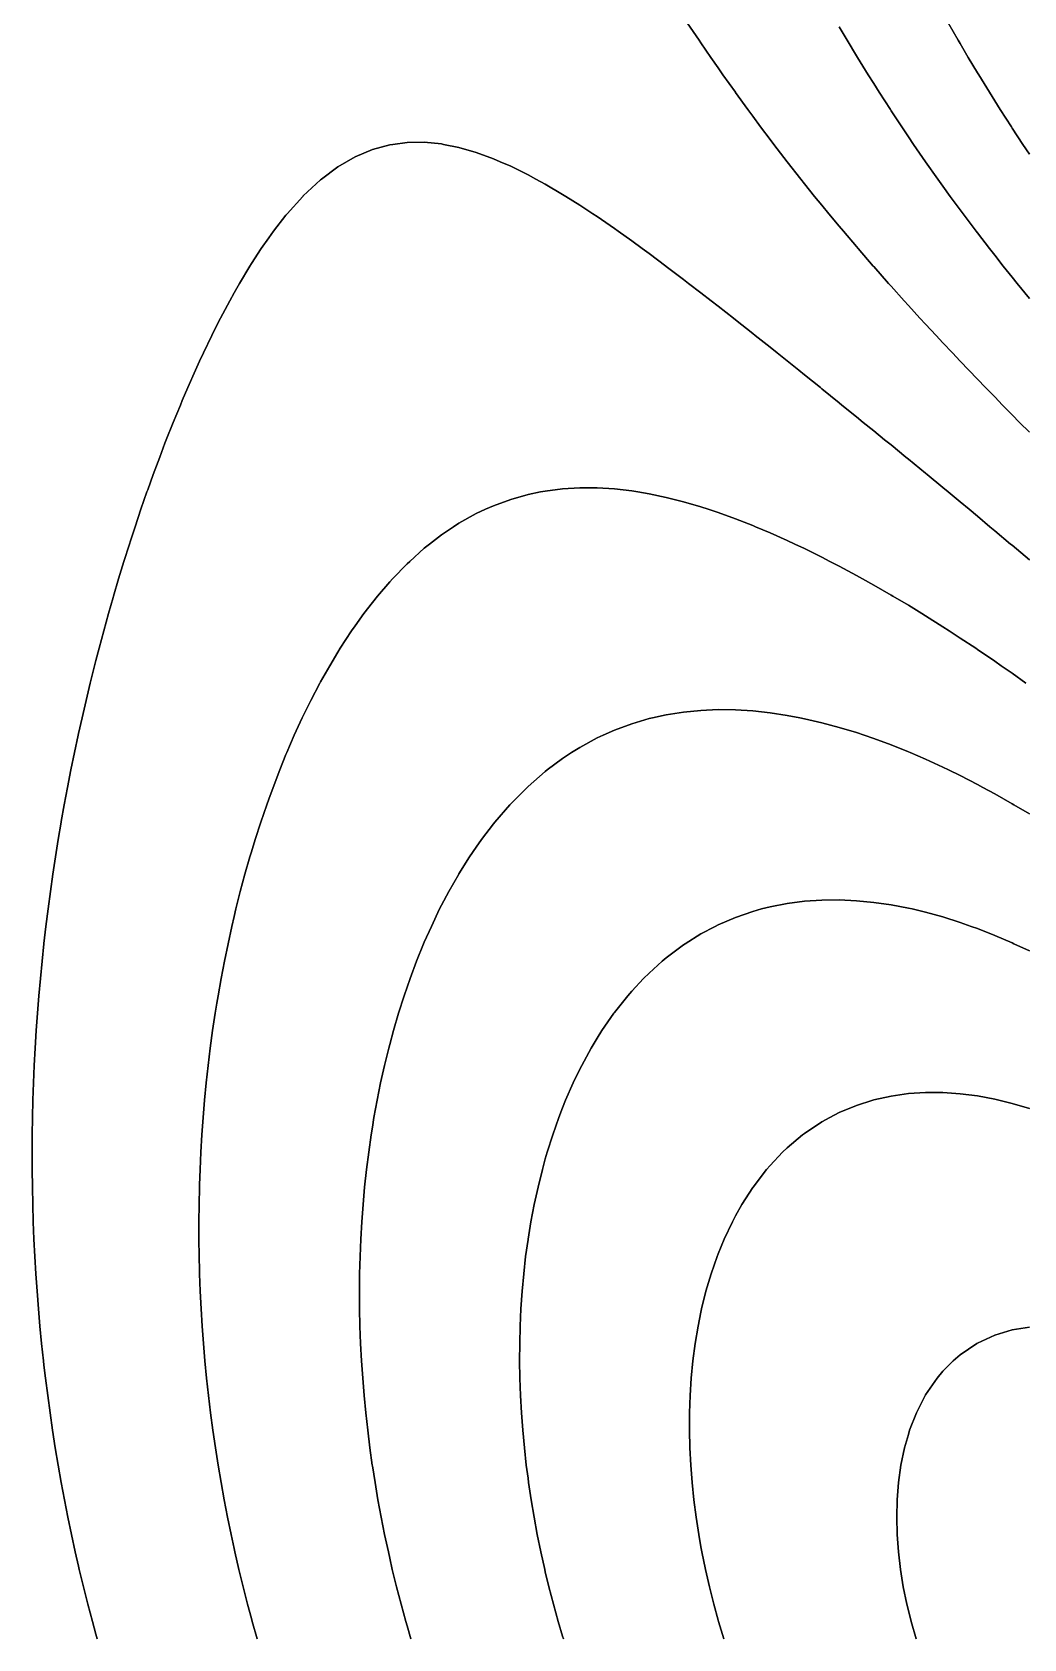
# Model space of a CAD drawing. Extents: x 1412622.5 to 1412673.9, y 4931530.8 to 4931599.9.
# Drawn here: x 1412630.46 to 1412640.18, y 4931530.83 to 4931546.56 of the extents above; entities that cross this region are included whole.
import ezdxf

# ---------------------------------------------------------------- set-up
doc = ezdxf.new("R2010")
doc.units = 0
doc.layers.add('line', color=2, linetype='CONTINUOUS')

msp = doc.modelspace()

# ---------------------------------------------------------------- linework, layer by layer
at = {"layer": 'line'}
for points in [[(1412636.879413, 4931546.653846), (1412636.994084, 4931546.483683), (1412637.012539, 4931546.457313), (1412637.10965, 4931546.31352), (1412637.181818, 4931546.211391), (1412637.228304, 4931546.143357), (1412637.349928, 4931545.973193), (1412637.351097, 4931545.971616), (1412637.472078, 4931545.80303), (1412637.520376, 4931545.738697), (1412637.597454, 4931545.632867), (1412637.689655, 4931545.511787), (1412637.725974, 4931545.462704), (1412637.857484, 4931545.292541), (1412637.858934, 4931545.290733), (1412637.990293, 4931545.122378), (1412638.028213, 4931545.075818), (1412638.126298, 4931544.952214), (1412638.197492, 4931544.866156), (1412638.265387, 4931544.782051), (1412638.366771, 4931544.661482), (1412638.407505, 4931544.611888), (1412638.53605, 4931544.461421), (1412638.552508, 4931544.441725), (1412638.700106, 4931544.271562), (1412638.705329, 4931544.265748), (1412638.849817, 4931544.101399), (1412638.874608, 4931544.074211), (1412639.002295, 4931543.931235), (1412639.043887, 4931543.886262), (1412639.157374, 4931543.761072), (1412639.213166, 4931543.701561), (1412639.314929, 4931543.590909), (1412639.382445, 4931543.519807), (1412639.474764, 4931543.420746), (1412639.551724, 4931543.340667), (1412639.636721, 4931543.250583), (1412639.721003, 4931543.163829), (1412639.800605, 4931543.08042), (1412639.890282, 4931542.989017), (1412639.966205, 4931542.910256), (1412640.059561, 4931542.815907), (1412640.133297, 4931542.740093), (1412640.22884, 4931542.644249)], [(1412640.22884, 4931542.644249), (1412640.133297, 4931542.740093), (1412640.059561, 4931542.815907), (1412639.966205, 4931542.910256), (1412639.890282, 4931542.989017), (1412639.800605, 4931543.08042), (1412639.721003, 4931543.163829), (1412639.636721, 4931543.250583), (1412639.551724, 4931543.340667), (1412639.474764, 4931543.420746), (1412639.382445, 4931543.519807), (1412639.314929, 4931543.590909), (1412639.213166, 4931543.701561), (1412639.157374, 4931543.761072), (1412639.043887, 4931543.886262), (1412639.002295, 4931543.931235), (1412638.874608, 4931544.074211), (1412638.849817, 4931544.101399), (1412638.705329, 4931544.265748), (1412638.700106, 4931544.271562), (1412638.552508, 4931544.441725), (1412638.53605, 4931544.461421), (1412638.407505, 4931544.611888), (1412638.366771, 4931544.661482), (1412638.265387, 4931544.782051), (1412638.197492, 4931544.866156), (1412638.126298, 4931544.952214), (1412638.028213, 4931545.075818), (1412637.990293, 4931545.122378), (1412637.858934, 4931545.290733), (1412637.857484, 4931545.292541), (1412637.725974, 4931545.462704), (1412637.689655, 4931545.511787), (1412637.597454, 4931545.632867), (1412637.520376, 4931545.738697), (1412637.472078, 4931545.80303), (1412637.351097, 4931545.971616), (1412637.349928, 4931545.973193), (1412637.228304, 4931546.143357), (1412637.181818, 4931546.211391), (1412637.10965, 4931546.31352), (1412637.012539, 4931546.457313), (1412636.994084, 4931546.483683), (1412636.879413, 4931546.653846)], [(1412638.366771, 4931546.615166), (1412638.443547, 4931546.483683), (1412638.53605, 4931546.331126), (1412638.546525, 4931546.31352), (1412638.650676, 4931546.143357), (1412638.705329, 4931546.057245), (1412638.757724, 4931545.973193), (1412638.867708, 4931545.80303), (1412638.874608, 4931545.792665), (1412638.979182, 4931545.632867), (1412639.043887, 4931545.537583), (1412639.093929, 4931545.462704), (1412639.211808, 4931545.292541), (1412639.213166, 4931545.290635), (1412639.331299, 4931545.122378), (1412639.382445, 4931545.052051), (1412639.454011, 4931544.952214), (1412639.551724, 4931544.820479), (1412639.579842, 4931544.782051), (1412639.708303, 4931544.611888), (1412639.721003, 4931544.595546), (1412639.838968, 4931544.441725), (1412639.890282, 4931544.37688), (1412639.972567, 4931544.271562), (1412640.059561, 4931544.163513), (1412640.10897, 4931544.101399), (1412640.22884, 4931543.954964)], [(1412640.22884, 4931543.954964), (1412640.10897, 4931544.101399), (1412640.059561, 4931544.163513), (1412639.972567, 4931544.271562), (1412639.890282, 4931544.37688), (1412639.838968, 4931544.441725), (1412639.721003, 4931544.595546), (1412639.708303, 4931544.611888), (1412639.579842, 4931544.782051), (1412639.551724, 4931544.820479), (1412639.454011, 4931544.952214), (1412639.382445, 4931545.052051), (1412639.331299, 4931545.122378), (1412639.213166, 4931545.290635), (1412639.211808, 4931545.292541), (1412639.093929, 4931545.462704), (1412639.043887, 4931545.537583), (1412638.979182, 4931545.632867), (1412638.874608, 4931545.792665), (1412638.867708, 4931545.80303), (1412638.757724, 4931545.973193), (1412638.705329, 4931546.057245), (1412638.650676, 4931546.143357), (1412638.546525, 4931546.31352), (1412638.53605, 4931546.331126), (1412638.443547, 4931546.483683), (1412638.366771, 4931546.615166)], [(1412639.434139, 4931546.653846), (1412639.531833, 4931546.483683), (1412639.551724, 4931546.449895), (1412639.631131, 4931546.31352), (1412639.721003, 4931546.164038), (1412639.733315, 4931546.143357), (1412639.83715, 4931545.973193), (1412639.890282, 4931545.888728), (1412639.943691, 4931545.80303), (1412640.05301, 4931545.632867), (1412640.059561, 4931545.622918), (1412640.164129, 4931545.462704), (1412640.22884, 4931545.366532)], [(1412640.22884, 4931545.366532), (1412640.164129, 4931545.462704), (1412640.059561, 4931545.622918), (1412640.05301, 4931545.632867), (1412639.943691, 4931545.80303), (1412639.890282, 4931545.888728), (1412639.83715, 4931545.973193), (1412639.733315, 4931546.143357), (1412639.721003, 4931546.164038), (1412639.631131, 4931546.31352), (1412639.551724, 4931546.449895), (1412639.531833, 4931546.483683), (1412639.434139, 4931546.653846)], [(1412633.996552, 4931545.462704), (1412634.134796, 4931545.481483), (1412634.304075, 4931545.483581), (1412634.473354, 4931545.466557), (1412634.491754, 4931545.462704), (1412634.642633, 4931545.432993), (1412634.811912, 4931545.384405), (1412634.981191, 4931545.322282), (1412635.047343, 4931545.292541), (1412635.15047, 4931545.248802), (1412635.319749, 4931545.165165), (1412635.395827, 4931545.122378), (1412635.489028, 4931545.072844), (1412635.658307, 4931544.972827), (1412635.689782, 4931544.952214), (1412635.827586, 4931544.866733), (1412635.954019, 4931544.782051), (1412635.996865, 4931544.75485), (1412636.166144, 4931544.638467), (1412636.202128, 4931544.611888), (1412636.335423, 4931544.518341), (1412636.438405, 4931544.441725), (1412636.504702, 4931544.394798), (1412636.669567, 4931544.271562), (1412636.673981, 4931544.26842), (1412636.84326, 4931544.140189), (1412636.892088, 4931544.101399), (1412637.012539, 4931544.010061), (1412637.111973, 4931543.931235), (1412637.181818, 4931543.878306), (1412637.330221, 4931543.761072), (1412637.351097, 4931543.745282), (1412637.520376, 4931543.611416), (1412637.545283, 4931543.590909), (1412637.689655, 4931543.476828), (1412637.75819, 4931543.420746), (1412637.858934, 4931543.341509), (1412637.970723, 4931543.250583), (1412638.028213, 4931543.205578), (1412638.182951, 4931543.08042), (1412638.197492, 4931543.069082), (1412638.366771, 4931542.932327), (1412638.393242, 4931542.910256), (1412638.53605, 4931542.795191), (1412638.602511, 4931542.740093), (1412638.705329, 4931542.657603), (1412638.811621, 4931542.56993), (1412638.874608, 4931542.519566), (1412639.020399, 4931542.399767), (1412639.043887, 4931542.381032), (1412639.213166, 4931542.242063), (1412639.227918, 4931542.229604), (1412639.382445, 4931542.102603), (1412639.433659, 4931542.059441), (1412639.551724, 4931541.962472), (1412639.638645, 4931541.889277), (1412639.721003, 4931541.821593), (1412639.842665, 4931541.719114), (1412639.890282, 4931541.679911), (1412640.045462, 4931541.548951), (1412640.059561, 4931541.537305), (1412640.22884, 4931541.393714)], [(1412640.22884, 4931541.393714), (1412640.059561, 4931541.537305), (1412640.045462, 4931541.548951), (1412639.890282, 4931541.679911), (1412639.842665, 4931541.719114), (1412639.721003, 4931541.821593), (1412639.638645, 4931541.889277), (1412639.551724, 4931541.962472), (1412639.433659, 4931542.059441), (1412639.382445, 4931542.102603), (1412639.227918, 4931542.229604), (1412639.213166, 4931542.242063), (1412639.043887, 4931542.381032), (1412639.020399, 4931542.399767), (1412638.874608, 4931542.519566), (1412638.811621, 4931542.56993), (1412638.705329, 4931542.657603), (1412638.602511, 4931542.740093), (1412638.53605, 4931542.795191), (1412638.393242, 4931542.910256), (1412638.366771, 4931542.932327), (1412638.197492, 4931543.069082), (1412638.182951, 4931543.08042), (1412638.028213, 4931543.205578), (1412637.970723, 4931543.250583), (1412637.858934, 4931543.341509), (1412637.75819, 4931543.420746), (1412637.689655, 4931543.476828), (1412637.545283, 4931543.590909), (1412637.520376, 4931543.611416), (1412637.351097, 4931543.745282), (1412637.330221, 4931543.761072), (1412637.181818, 4931543.878306), (1412637.111973, 4931543.931235), (1412637.012539, 4931544.010061), (1412636.892088, 4931544.101399), (1412636.84326, 4931544.140189), (1412636.673981, 4931544.26842), (1412636.669567, 4931544.271562), (1412636.504702, 4931544.394798), (1412636.438405, 4931544.441725), (1412636.335423, 4931544.518341), (1412636.202128, 4931544.611888), (1412636.166144, 4931544.638467), (1412635.996865, 4931544.75485), (1412635.954019, 4931544.782051), (1412635.827586, 4931544.866733), (1412635.689782, 4931544.952214), (1412635.658307, 4931544.972827), (1412635.489028, 4931545.072844), (1412635.395827, 4931545.122378), (1412635.319749, 4931545.165165), (1412635.15047, 4931545.248802), (1412635.047343, 4931545.292541), (1412634.981191, 4931545.322282), (1412634.811912, 4931545.384405), (1412634.642633, 4931545.432993), (1412634.491754, 4931545.462704), (1412634.473354, 4931545.466557), (1412634.304075, 4931545.483581), (1412634.134796, 4931545.481483), (1412633.996552, 4931545.462704)], [(1412633.996552, 4931545.462704), (1412633.965517, 4931545.458371), (1412633.796238, 4931545.412496), (1412633.626959, 4931545.341233), (1412633.542019, 4931545.292541), (1412633.45768, 4931545.242884), (1412633.297478, 4931545.122378), (1412633.288401, 4931545.115367), (1412633.119122, 4931544.957839), (1412633.113961, 4931544.952214), (1412632.961263, 4931544.782051), (1412632.949843, 4931544.769021), (1412632.828401, 4931544.611888), (1412632.780564, 4931544.548384), (1412632.708311, 4931544.441725), (1412632.611285, 4931544.294848), (1412632.597239, 4931544.271562), (1412632.49569, 4931544.101399), (1412632.442006, 4931544.009366), (1412632.399796, 4931543.931235), (1412632.309292, 4931543.761072), (1412632.272727, 4931543.691186), (1412632.223574, 4931543.590909), (1412632.141595, 4931543.420746), (1412632.103448, 4931543.340322), (1412632.063206, 4931543.250583), (1412631.988031, 4931543.08042), (1412631.934169, 4931542.956082), (1412631.915259, 4931542.910256), (1412631.845779, 4931542.740093), (1412631.77795, 4931542.56993), (1412631.76489, 4931542.53681), (1412631.713018, 4931542.399767), (1412631.649929, 4931542.229604), (1412631.595611, 4931542.079633), (1412631.588553, 4931542.059441), (1412631.529726, 4931541.889277), (1412631.472382, 4931541.719114), (1412631.426332, 4931541.579205), (1412631.416668, 4931541.548951), (1412631.363127, 4931541.378788), (1412631.311034, 4931541.208625), (1412631.260431, 4931541.038462), (1412631.257053, 4931541.026905), (1412631.211825, 4931540.868298), (1412631.164725, 4931540.698135), (1412631.119065, 4931540.527972), (1412631.087774, 4931540.407812), (1412631.07502, 4931540.357809), (1412631.032693, 4931540.187646), (1412630.991829, 4931540.017483), (1412630.952438, 4931539.847319), (1412630.918495, 4931539.695119), (1412630.914554, 4931539.677156), (1412630.878368, 4931539.506993), (1412630.843629, 4931539.33683), (1412630.810384, 4931539.166667), (1412630.778628, 4931538.996503), (1412630.749216, 4931538.830966), (1412630.748404, 4931538.82634), (1412630.719753, 4931538.656177), (1412630.69259, 4931538.486014), (1412630.666936, 4931538.315851), (1412630.642772, 4931538.145688), (1412630.620158, 4931537.975524), (1412630.599049, 4931537.805361), (1412630.579937, 4931537.639272), (1412630.579472, 4931537.635198), (1412630.561385, 4931537.465035), (1412630.544844, 4931537.294872), (1412630.529827, 4931537.124709), (1412630.516328, 4931536.954545), (1412630.504378, 4931536.784382), (1412630.493967, 4931536.614219), (1412630.48509, 4931536.444056), (1412630.477755, 4931536.273893), (1412630.471978, 4931536.10373), (1412630.467756, 4931535.933566), (1412630.46508, 4931535.763403), (1412630.463972, 4931535.59324), (1412630.464443, 4931535.423077), (1412630.466475, 4931535.252914), (1412630.470094, 4931535.082751), (1412630.475294, 4931534.912587), (1412630.48209, 4931534.742424), (1412630.490486, 4931534.572261), (1412630.500497, 4931534.402098), (1412630.512121, 4931534.231935), (1412630.52537, 4931534.061772), (1412630.540277, 4931533.891608), (1412630.556811, 4931533.721445), (1412630.57503, 4931533.551282), (1412630.579937, 4931533.509324), (1412630.594832, 4931533.381119), (1412630.616292, 4931533.210956), (1412630.639453, 4931533.040793), (1412630.664306, 4931532.870629), (1412630.690898, 4931532.700466), (1412630.719229, 4931532.530303), (1412630.749216, 4931532.360834), (1412630.749339, 4931532.36014), (1412630.781033, 4931532.189977), (1412630.814504, 4931532.019814), (1412630.849823, 4931531.84965), (1412630.886956, 4931531.679487), (1412630.918495, 4931531.541879), (1412630.925922, 4931531.509324), (1412630.966543, 4931531.339161), (1412631.009095, 4931531.168998), (1412631.053574, 4931530.998834), (1412631.087774, 4931530.873399), (1412631.099923, 4931530.828671), (1412631.087774, 4931530.873399), (1412631.053574, 4931530.998834), (1412631.009095, 4931531.168998), (1412630.966543, 4931531.339161), (1412630.925922, 4931531.509324), (1412630.918495, 4931531.541879), (1412630.886956, 4931531.679487), (1412630.849823, 4931531.84965), (1412630.814504, 4931532.019814), (1412630.781033, 4931532.189977), (1412630.749339, 4931532.36014), (1412630.749216, 4931532.360834), (1412630.719229, 4931532.530303), (1412630.690898, 4931532.700466), (1412630.664306, 4931532.870629), (1412630.639453, 4931533.040793), (1412630.616292, 4931533.210956), (1412630.594832, 4931533.381119), (1412630.579937, 4931533.509324), (1412630.57503, 4931533.551282), (1412630.556811, 4931533.721445), (1412630.540277, 4931533.891608), (1412630.52537, 4931534.061772), (1412630.512121, 4931534.231935), (1412630.500497, 4931534.402098), (1412630.490486, 4931534.572261), (1412630.48209, 4931534.742424), (1412630.475294, 4931534.912587), (1412630.470094, 4931535.082751), (1412630.466475, 4931535.252914), (1412630.464443, 4931535.423077), (1412630.463972, 4931535.59324), (1412630.46508, 4931535.763403), (1412630.467756, 4931535.933566), (1412630.471978, 4931536.10373), (1412630.477755, 4931536.273893), (1412630.48509, 4931536.444056), (1412630.493967, 4931536.614219), (1412630.504378, 4931536.784382), (1412630.516328, 4931536.954545), (1412630.529827, 4931537.124709), (1412630.544844, 4931537.294872), (1412630.561385, 4931537.465035), (1412630.579472, 4931537.635198), (1412630.579937, 4931537.639272), (1412630.599049, 4931537.805361), (1412630.620158, 4931537.975524), (1412630.642772, 4931538.145688), (1412630.666936, 4931538.315851), (1412630.69259, 4931538.486014), (1412630.719753, 4931538.656177), (1412630.748404, 4931538.82634), (1412630.749216, 4931538.830966), (1412630.778628, 4931538.996503), (1412630.810384, 4931539.166667), (1412630.843629, 4931539.33683), (1412630.878368, 4931539.506993), (1412630.914554, 4931539.677156), (1412630.918495, 4931539.695119), (1412630.952438, 4931539.847319), (1412630.991829, 4931540.017483), (1412631.032693, 4931540.187646), (1412631.07502, 4931540.357809), (1412631.087774, 4931540.407812), (1412631.119065, 4931540.527972), (1412631.164725, 4931540.698135), (1412631.211825, 4931540.868298), (1412631.257053, 4931541.026905), (1412631.260431, 4931541.038462), (1412631.311034, 4931541.208625), (1412631.363127, 4931541.378788), (1412631.416668, 4931541.548951), (1412631.426332, 4931541.579205), (1412631.472382, 4931541.719114), (1412631.529726, 4931541.889277), (1412631.588553, 4931542.059441), (1412631.595611, 4931542.079633), (1412631.649929, 4931542.229604), (1412631.713018, 4931542.399767), (1412631.76489, 4931542.53681), (1412631.77795, 4931542.56993), (1412631.845779, 4931542.740093), (1412631.915259, 4931542.910256), (1412631.934169, 4931542.956082), (1412631.988031, 4931543.08042), (1412632.063206, 4931543.250583), (1412632.103448, 4931543.340322), (1412632.141595, 4931543.420746), (1412632.223574, 4931543.590909), (1412632.272727, 4931543.691186), (1412632.309292, 4931543.761072), (1412632.399796, 4931543.931235), (1412632.442006, 4931544.009366), (1412632.49569, 4931544.101399), (1412632.597239, 4931544.271562), (1412632.611285, 4931544.294848), (1412632.708311, 4931544.441725), (1412632.780564, 4931544.548384), (1412632.828401, 4931544.611888), (1412632.949843, 4931544.769021), (1412632.961263, 4931544.782051), (1412633.113961, 4931544.952214), (1412633.119122, 4931544.957839), (1412633.288401, 4931545.115367), (1412633.297478, 4931545.122378), (1412633.45768, 4931545.242884), (1412633.542019, 4931545.292541), (1412633.626959, 4931545.341233), (1412633.796238, 4931545.412496), (1412633.965517, 4931545.458371), (1412633.996552, 4931545.462704)], [(1412635.443075, 4931542.059441), (1412635.319749, 4931542.034406), (1412635.15047, 4931541.986906), (1412634.981191, 4931541.924771), (1412634.902471, 4931541.889277), (1412634.811912, 4931541.847027), (1412634.642633, 4931541.752421), (1412634.59133, 4931541.719114), (1412634.473354, 4931541.639726), (1412634.355813, 4931541.548951), (1412634.304075, 4931541.507481), (1412634.161011, 4931541.378788), (1412634.134796, 4931541.35427), (1412633.99374, 4931541.208625), (1412633.965517, 4931541.178278), (1412633.84615, 4931541.038462), (1412633.796238, 4931540.977497), (1412633.71325, 4931540.868298), (1412633.626959, 4931540.749587), (1412633.591936, 4931540.698135), (1412633.480641, 4931540.527972), (1412633.45768, 4931540.491475), (1412633.378112, 4931540.357809), (1412633.288401, 4931540.199396), (1412633.282068, 4931540.187646), (1412633.193263, 4931540.017483), (1412633.119122, 4931539.867865), (1412633.109362, 4931539.847319), (1412633.031295, 4931539.677156), (1412632.957263, 4931539.506993), (1412632.949843, 4931539.489288), (1412632.88813, 4931539.33683), (1412632.82268, 4931539.166667), (1412632.780564, 4931539.051622), (1412632.760975, 4931538.996503), (1412632.702994, 4931538.82634), (1412632.64817, 4931538.656177), (1412632.611285, 4931538.535549), (1412632.5965, 4931538.486014), (1412632.548071, 4931538.315851), (1412632.50244, 4931538.145688), (1412632.459535, 4931537.975524), (1412632.442006, 4931537.901908), (1412632.419436, 4931537.805361), (1412632.381984, 4931537.635198), (1412632.347059, 4931537.465035), (1412632.31457, 4931537.294872), (1412632.284514, 4931537.124709), (1412632.272727, 4931537.052723), (1412632.256857, 4931536.954545), (1412632.231548, 4931536.784382), (1412632.208519, 4931536.614219), (1412632.187725, 4931536.444056), (1412632.169135, 4931536.273893), (1412632.152735, 4931536.10373), (1412632.138493, 4931535.933566), (1412632.126407, 4931535.763403), (1412632.116399, 4931535.59324), (1412632.108505, 4931535.423077), (1412632.103448, 4931535.275361), (1412632.102683, 4931535.252914), (1412632.098934, 4931535.082751), (1412632.097224, 4931534.912587), (1412632.097568, 4931534.742424), (1412632.099917, 4931534.572261), (1412632.103448, 4931534.435757), (1412632.104313, 4931534.402098), (1412632.110721, 4931534.231935), (1412632.119132, 4931534.061772), (1412632.129539, 4931533.891608), (1412632.141966, 4931533.721445), (1412632.156417, 4931533.551282), (1412632.172871, 4931533.381119), (1412632.191358, 4931533.210956), (1412632.21187, 4931533.040793), (1412632.234401, 4931532.870629), (1412632.259019, 4931532.700466), (1412632.272727, 4931532.612992), (1412632.285621, 4931532.530303), (1412632.314231, 4931532.36014), (1412632.344923, 4931532.189977), (1412632.377702, 4931532.019814), (1412632.4126, 4931531.84965), (1412632.442006, 4931531.714527), (1412632.449604, 4931531.679487), (1412632.488634, 4931531.509324), (1412632.529825, 4931531.339161), (1412632.573217, 4931531.168998), (1412632.611285, 4931531.026948), (1412632.6188, 4931530.998834), (1412632.666468, 4931530.828671), (1412632.6188, 4931530.998834), (1412632.611285, 4931531.026948), (1412632.573217, 4931531.168998), (1412632.529825, 4931531.339161), (1412632.488634, 4931531.509324), (1412632.449604, 4931531.679487), (1412632.442006, 4931531.714527), (1412632.4126, 4931531.84965), (1412632.377702, 4931532.019814), (1412632.344923, 4931532.189977), (1412632.314231, 4931532.36014), (1412632.285621, 4931532.530303), (1412632.272727, 4931532.612992), (1412632.259019, 4931532.700466), (1412632.234401, 4931532.870629), (1412632.21187, 4931533.040793), (1412632.191358, 4931533.210956), (1412632.172871, 4931533.381119), (1412632.156417, 4931533.551282), (1412632.141966, 4931533.721445), (1412632.129539, 4931533.891608), (1412632.119132, 4931534.061772), (1412632.110721, 4931534.231935), (1412632.104313, 4931534.402098), (1412632.103448, 4931534.435757), (1412632.099917, 4931534.572261), (1412632.097568, 4931534.742424), (1412632.097224, 4931534.912587), (1412632.098934, 4931535.082751), (1412632.102683, 4931535.252914), (1412632.103448, 4931535.275361), (1412632.108505, 4931535.423077), (1412632.116399, 4931535.59324), (1412632.126407, 4931535.763403), (1412632.138493, 4931535.933566), (1412632.152735, 4931536.10373), (1412632.169135, 4931536.273893), (1412632.187725, 4931536.444056), (1412632.208519, 4931536.614219), (1412632.231548, 4931536.784382), (1412632.256857, 4931536.954545), (1412632.272727, 4931537.052723), (1412632.284514, 4931537.124709), (1412632.31457, 4931537.294872), (1412632.347059, 4931537.465035), (1412632.381984, 4931537.635198), (1412632.419436, 4931537.805361), (1412632.442006, 4931537.901908), (1412632.459535, 4931537.975524), (1412632.50244, 4931538.145688), (1412632.548071, 4931538.315851), (1412632.5965, 4931538.486014), (1412632.611285, 4931538.535549), (1412632.64817, 4931538.656177), (1412632.702994, 4931538.82634), (1412632.760975, 4931538.996503), (1412632.780564, 4931539.051622), (1412632.82268, 4931539.166667), (1412632.88813, 4931539.33683), (1412632.949843, 4931539.489288), (1412632.957263, 4931539.506993), (1412633.031295, 4931539.677156), (1412633.109362, 4931539.847319), (1412633.119122, 4931539.867865), (1412633.193263, 4931540.017483), (1412633.282068, 4931540.187646), (1412633.288401, 4931540.199396), (1412633.378112, 4931540.357809), (1412633.45768, 4931540.491475), (1412633.480641, 4931540.527972), (1412633.591936, 4931540.698135), (1412633.626959, 4931540.749587), (1412633.71325, 4931540.868298), (1412633.796238, 4931540.977497), (1412633.84615, 4931541.038462), (1412633.965517, 4931541.178278), (1412633.99374, 4931541.208625), (1412634.134796, 4931541.35427), (1412634.161011, 4931541.378788), (1412634.304075, 4931541.507481), (1412634.355813, 4931541.548951), (1412634.473354, 4931541.639726), (1412634.59133, 4931541.719114), (1412634.642633, 4931541.752421), (1412634.811912, 4931541.847027), (1412634.902471, 4931541.889277), (1412634.981191, 4931541.924771), (1412635.15047, 4931541.986906), (1412635.319749, 4931542.034406), (1412635.443075, 4931542.059441)], [(1412635.443075, 4931542.059441), (1412635.489028, 4931542.068478), (1412635.658307, 4931542.090144), (1412635.827586, 4931542.100214), (1412635.996865, 4931542.09957), (1412636.166144, 4931542.08905), (1412636.335423, 4931542.069419), (1412636.394339, 4931542.059441), (1412636.504702, 4931542.041472), (1412636.673981, 4931542.005801), (1412636.84326, 4931541.962981), (1412637.012539, 4931541.913521), (1412637.085009, 4931541.889277), (1412637.181818, 4931541.858033), (1412637.351097, 4931541.796966), (1412637.520376, 4931541.730616), (1412637.547023, 4931541.719114), (1412637.689655, 4931541.659534), (1412637.858934, 4931541.583877), (1412637.931731, 4931541.548951), (1412638.028213, 4931541.504054), (1412638.197492, 4931541.420256), (1412638.276517, 4931541.378788), (1412638.366771, 4931541.332754), (1412638.53605, 4931541.241728), (1412638.594411, 4931541.208625), (1412638.705329, 4931541.147332), (1412638.874608, 4931541.049714), (1412638.893125, 4931541.038462), (1412639.043887, 4931540.949014), (1412639.174954, 4931540.868298), (1412639.213166, 4931540.845291), (1412639.382445, 4931540.738635), (1412639.444211, 4931540.698135), (1412639.551724, 4931540.629076), (1412639.703734, 4931540.527972), (1412639.721003, 4931540.516703), (1412639.890282, 4931540.401476), (1412639.952215, 4931540.357809), (1412640.059561, 4931540.28341), (1412640.193233, 4931540.187646)], [(1412640.193233, 4931540.187646), (1412640.059561, 4931540.28341), (1412639.952215, 4931540.357809), (1412639.890282, 4931540.401476), (1412639.721003, 4931540.516703), (1412639.703734, 4931540.527972), (1412639.551724, 4931540.629076), (1412639.444211, 4931540.698135), (1412639.382445, 4931540.738635), (1412639.213166, 4931540.845291), (1412639.174954, 4931540.868298), (1412639.043887, 4931540.949014), (1412638.893125, 4931541.038462), (1412638.874608, 4931541.049714), (1412638.705329, 4931541.147332), (1412638.594411, 4931541.208625), (1412638.53605, 4931541.241728), (1412638.366771, 4931541.332754), (1412638.276517, 4931541.378788), (1412638.197492, 4931541.420256), (1412638.028213, 4931541.504054), (1412637.931731, 4931541.548951), (1412637.858934, 4931541.583877), (1412637.689655, 4931541.659534), (1412637.547023, 4931541.719114), (1412637.520376, 4931541.730616), (1412637.351097, 4931541.796966), (1412637.181818, 4931541.858033), (1412637.085009, 4931541.889277), (1412637.012539, 4931541.913521), (1412636.84326, 4931541.962981), (1412636.673981, 4931542.005801), (1412636.504702, 4931542.041472), (1412636.394339, 4931542.059441), (1412636.335423, 4931542.069419), (1412636.166144, 4931542.08905), (1412635.996865, 4931542.09957), (1412635.827586, 4931542.100214), (1412635.658307, 4931542.090144), (1412635.489028, 4931542.068478), (1412635.443075, 4931542.059441)], [(1412636.538975, 4931539.847319), (1412636.504702, 4931539.839397), (1412636.335423, 4931539.789433), (1412636.166144, 4931539.726735), (1412636.054949, 4931539.677156), (1412635.996865, 4931539.650046), (1412635.827586, 4931539.557978), (1412635.74615, 4931539.506993), (1412635.658307, 4931539.449276), (1412635.507492, 4931539.33683), (1412635.489028, 4931539.322347), (1412635.319749, 4931539.174908), (1412635.311131, 4931539.166667), (1412635.15047, 4931539.004475), (1412635.14321, 4931538.996503), (1412634.996195, 4931538.82634), (1412634.981191, 4931538.807951), (1412634.865694, 4931538.656177), (1412634.811912, 4931538.581038), (1412634.74795, 4931538.486014), (1412634.642633, 4931538.319119), (1412634.64068, 4931538.315851), (1412634.543907, 4931538.145688), (1412634.473354, 4931538.012641), (1412634.454553, 4931537.975524), (1412634.373037, 4931537.805361), (1412634.304075, 4931537.650542), (1412634.2975, 4931537.635198), (1412634.2285, 4931537.465035), (1412634.164545, 4931537.294872), (1412634.134796, 4931537.210132), (1412634.10573, 4931537.124709), (1412634.051732, 4931536.954545), (1412634.001932, 4931536.784382), (1412633.965517, 4931536.649504), (1412633.956226, 4931536.614219), (1412633.914715, 4931536.444056), (1412633.876809, 4931536.273893), (1412633.842424, 4931536.10373), (1412633.811442, 4931535.933566), (1412633.796238, 4931535.840576), (1412633.783839, 4931535.763403), (1412633.759476, 4931535.59324), (1412633.738177, 4931535.423077), (1412633.719873, 4931535.252914), (1412633.704522, 4931535.082751), (1412633.692016, 4931534.912587), (1412633.682324, 4931534.742424), (1412633.675383, 4931534.572261), (1412633.671166, 4931534.402098), (1412633.669618, 4931534.231935), (1412633.670704, 4931534.061772), (1412633.674397, 4931533.891608), (1412633.680678, 4931533.721445), (1412633.68949, 4931533.551282), (1412633.700846, 4931533.381119), (1412633.71473, 4931533.210956), (1412633.731115, 4931533.040793), (1412633.749998, 4931532.870629), (1412633.771369, 4931532.700466), (1412633.795233, 4931532.530303), (1412633.796238, 4931532.523826), (1412633.82159, 4931532.36014), (1412633.850427, 4931532.189977), (1412633.881764, 4931532.019814), (1412633.915594, 4931531.84965), (1412633.951961, 4931531.679487), (1412633.965517, 4931531.620183), (1412633.990827, 4931531.509324), (1412634.032235, 4931531.339161), (1412634.076191, 4931531.168998), (1412634.122754, 4931530.998834), (1412634.134796, 4931530.95712), (1412634.171879, 4931530.828671), (1412634.134796, 4931530.95712), (1412634.122754, 4931530.998834), (1412634.076191, 4931531.168998), (1412634.032235, 4931531.339161), (1412633.990827, 4931531.509324), (1412633.965517, 4931531.620183), (1412633.951961, 4931531.679487), (1412633.915594, 4931531.84965), (1412633.881764, 4931532.019814), (1412633.850427, 4931532.189977), (1412633.82159, 4931532.36014), (1412633.796238, 4931532.523826), (1412633.795233, 4931532.530303), (1412633.771369, 4931532.700466), (1412633.749998, 4931532.870629), (1412633.731115, 4931533.040793), (1412633.71473, 4931533.210956), (1412633.700846, 4931533.381119), (1412633.68949, 4931533.551282), (1412633.680678, 4931533.721445), (1412633.674397, 4931533.891608), (1412633.670704, 4931534.061772), (1412633.669618, 4931534.231935), (1412633.671166, 4931534.402098), (1412633.675383, 4931534.572261), (1412633.682324, 4931534.742424), (1412633.692016, 4931534.912587), (1412633.704522, 4931535.082751), (1412633.719873, 4931535.252914), (1412633.738177, 4931535.423077), (1412633.759476, 4931535.59324), (1412633.783839, 4931535.763403), (1412633.796238, 4931535.840576), (1412633.811442, 4931535.933566), (1412633.842424, 4931536.10373), (1412633.876809, 4931536.273893), (1412633.914715, 4931536.444056), (1412633.956226, 4931536.614219), (1412633.965517, 4931536.649504), (1412634.001932, 4931536.784382), (1412634.051732, 4931536.954545), (1412634.10573, 4931537.124709), (1412634.134796, 4931537.210132), (1412634.164545, 4931537.294872), (1412634.2285, 4931537.465035), (1412634.2975, 4931537.635198), (1412634.304075, 4931537.650542), (1412634.373037, 4931537.805361), (1412634.454553, 4931537.975524), (1412634.473354, 4931538.012641), (1412634.543907, 4931538.145688), (1412634.64068, 4931538.315851), (1412634.642633, 4931538.319119), (1412634.74795, 4931538.486014), (1412634.811912, 4931538.581038), (1412634.865694, 4931538.656177), (1412634.981191, 4931538.807951), (1412634.996195, 4931538.82634), (1412635.14321, 4931538.996503), (1412635.15047, 4931539.004475), (1412635.311131, 4931539.166667), (1412635.319749, 4931539.174908), (1412635.489028, 4931539.322347), (1412635.507492, 4931539.33683), (1412635.658307, 4931539.449276), (1412635.74615, 4931539.506993), (1412635.827586, 4931539.557978), (1412635.996865, 4931539.650046), (1412636.054949, 4931539.677156), (1412636.166144, 4931539.726735), (1412636.335423, 4931539.789433), (1412636.504702, 4931539.839397), (1412636.538975, 4931539.847319)], [(1412636.538975, 4931539.847319), (1412636.673981, 4931539.877249), (1412636.84326, 4931539.90404), (1412637.012539, 4931539.920573), (1412637.181818, 4931539.927519), (1412637.351097, 4931539.925524), (1412637.520376, 4931539.915154), (1412637.689655, 4931539.896905), (1412637.858934, 4931539.871284), (1412637.982543, 4931539.847319), (1412638.028213, 4931539.838661), (1412638.197492, 4931539.799335), (1412638.366771, 4931539.753792), (1412638.53605, 4931539.702382), (1412638.609926, 4931539.677156), (1412638.705329, 4931539.645207), (1412638.874608, 4931539.58256), (1412639.043887, 4931539.514849), (1412639.061826, 4931539.506993), (1412639.213166, 4931539.441842), (1412639.382445, 4931539.364158), (1412639.437903, 4931539.33683), (1412639.551724, 4931539.281603), (1412639.721003, 4931539.194544), (1412639.771964, 4931539.166667), (1412639.890282, 4931539.10283), (1412640.059561, 4931539.006873), (1412640.076816, 4931538.996503), (1412640.22884, 4931538.906261)], [(1412640.22884, 4931538.906261), (1412640.076816, 4931538.996503), (1412640.059561, 4931539.006873), (1412639.890282, 4931539.10283), (1412639.771964, 4931539.166667), (1412639.721003, 4931539.194544), (1412639.551724, 4931539.281603), (1412639.437903, 4931539.33683), (1412639.382445, 4931539.364158), (1412639.213166, 4931539.441842), (1412639.061826, 4931539.506993), (1412639.043887, 4931539.514849), (1412638.874608, 4931539.58256), (1412638.705329, 4931539.645207), (1412638.609926, 4931539.677156), (1412638.53605, 4931539.702382), (1412638.366771, 4931539.753792), (1412638.197492, 4931539.799335), (1412638.028213, 4931539.838661), (1412637.982543, 4931539.847319), (1412637.858934, 4931539.871284), (1412637.689655, 4931539.896905), (1412637.520376, 4931539.915154), (1412637.351097, 4931539.925524), (1412637.181818, 4931539.927519), (1412637.012539, 4931539.920573), (1412636.84326, 4931539.90404), (1412636.673981, 4931539.877249), (1412636.538975, 4931539.847319)], [(1412637.606283, 4931537.975524), (1412637.520376, 4931537.951985), (1412637.351097, 4931537.893351), (1412637.181818, 4931537.82077), (1412637.151136, 4931537.805361), (1412637.012539, 4931537.731516), (1412636.858359, 4931537.635198), (1412636.84326, 4931537.62516), (1412636.673981, 4931537.497963), (1412636.634902, 4931537.465035), (1412636.504702, 4931537.347715), (1412636.451649, 4931537.294872), (1412636.335423, 4931537.170575), (1412636.296088, 4931537.124709), (1412636.166144, 4931536.961381), (1412636.161098, 4931536.954545), (1412636.043742, 4931536.784382), (1412635.996865, 4931536.710602), (1412635.939332, 4931536.614219), (1412635.845934, 4931536.444056), (1412635.827586, 4931536.40791), (1412635.76303, 4931536.273893), (1412635.688248, 4931536.10373), (1412635.658307, 4931536.02938), (1412635.621389, 4931535.933566), (1412635.561581, 4931535.763403), (1412635.507747, 4931535.59324), (1412635.489028, 4931535.527878), (1412635.460053, 4931535.423077), (1412635.417884, 4931535.252914), (1412635.380631, 4931535.082751), (1412635.348087, 4931534.912587), (1412635.320039, 4931534.742424), (1412635.319749, 4931534.740374), (1412635.296586, 4931534.572261), (1412635.277239, 4931534.402098), (1412635.261816, 4931534.231935), (1412635.250222, 4931534.061772), (1412635.242331, 4931533.891608), (1412635.238054, 4931533.721445), (1412635.237291, 4931533.551282), (1412635.23998, 4931533.381119), (1412635.246034, 4931533.210956), (1412635.255421, 4931533.040793), (1412635.268048, 4931532.870629), (1412635.283904, 4931532.700466), (1412635.30294, 4931532.530303), (1412635.319749, 4931532.401473), (1412635.325152, 4931532.36014), (1412635.350587, 4931532.189977), (1412635.379145, 4931532.019814), (1412635.410784, 4931531.84965), (1412635.445503, 4931531.679487), (1412635.48332, 4931531.509324), (1412635.489028, 4931531.485589), (1412635.524362, 4931531.339161), (1412635.568537, 4931531.168998), (1412635.615792, 4931530.998834), (1412635.658307, 4931530.855203), (1412635.666196, 4931530.828671), (1412635.658307, 4931530.855203), (1412635.615792, 4931530.998834), (1412635.568537, 4931531.168998), (1412635.524362, 4931531.339161), (1412635.489028, 4931531.485589), (1412635.48332, 4931531.509324), (1412635.445503, 4931531.679487), (1412635.410784, 4931531.84965), (1412635.379145, 4931532.019814), (1412635.350587, 4931532.189977), (1412635.325152, 4931532.36014), (1412635.319749, 4931532.401473), (1412635.30294, 4931532.530303), (1412635.283904, 4931532.700466), (1412635.268048, 4931532.870629), (1412635.255421, 4931533.040793), (1412635.246034, 4931533.210956), (1412635.23998, 4931533.381119), (1412635.237291, 4931533.551282), (1412635.238054, 4931533.721445), (1412635.242331, 4931533.891608), (1412635.250222, 4931534.061772), (1412635.261816, 4931534.231935), (1412635.277239, 4931534.402098), (1412635.296586, 4931534.572261), (1412635.319749, 4931534.740374), (1412635.320039, 4931534.742424), (1412635.348087, 4931534.912587), (1412635.380631, 4931535.082751), (1412635.417884, 4931535.252914), (1412635.460053, 4931535.423077), (1412635.489028, 4931535.527878), (1412635.507747, 4931535.59324), (1412635.561581, 4931535.763403), (1412635.621389, 4931535.933566), (1412635.658307, 4931536.02938), (1412635.688248, 4931536.10373), (1412635.76303, 4931536.273893), (1412635.827586, 4931536.40791), (1412635.845934, 4931536.444056), (1412635.939332, 4931536.614219), (1412635.996865, 4931536.710602), (1412636.043742, 4931536.784382), (1412636.161098, 4931536.954545), (1412636.166144, 4931536.961381), (1412636.296088, 4931537.124709), (1412636.335423, 4931537.170575), (1412636.451649, 4931537.294872), (1412636.504702, 4931537.347715), (1412636.634902, 4931537.465035), (1412636.673981, 4931537.497963), (1412636.84326, 4931537.62516), (1412636.858359, 4931537.635198), (1412637.012539, 4931537.731516), (1412637.151136, 4931537.805361), (1412637.181818, 4931537.82077), (1412637.351097, 4931537.893351), (1412637.520376, 4931537.951985), (1412637.606283, 4931537.975524)], [(1412637.606283, 4931537.975524), (1412637.689655, 4931537.997175), (1412637.858934, 4931538.030031), (1412638.028213, 4931538.051747), (1412638.197492, 4931538.06307), (1412638.366771, 4931538.064598), (1412638.53605, 4931538.056959), (1412638.705329, 4931538.040683), (1412638.874608, 4931538.016255), (1412639.043887, 4931537.984142), (1412639.080146, 4931537.975524), (1412639.213166, 4931537.944254), (1412639.382445, 4931537.897272), (1412639.551724, 4931537.843668), (1412639.659012, 4931537.805361), (1412639.721003, 4931537.783439), (1412639.890282, 4931537.716575), (1412640.059561, 4931537.643953), (1412640.078144, 4931537.635198), (1412640.22884, 4931537.564783)], [(1412640.22884, 4931537.564783), (1412640.078144, 4931537.635198), (1412640.059561, 4931537.643953), (1412639.890282, 4931537.716575), (1412639.721003, 4931537.783439), (1412639.659012, 4931537.805361), (1412639.551724, 4931537.843668), (1412639.382445, 4931537.897272), (1412639.213166, 4931537.944254), (1412639.080146, 4931537.975524), (1412639.043887, 4931537.984142), (1412638.874608, 4931538.016255), (1412638.705329, 4931538.040683), (1412638.53605, 4931538.056959), (1412638.366771, 4931538.064598), (1412638.197492, 4931538.06307), (1412638.028213, 4931538.051747), (1412637.858934, 4931538.030031), (1412637.689655, 4931537.997175), (1412637.606283, 4931537.975524)], [(1412638.69717, 4931536.10373), (1412638.53605, 4931536.052136), (1412638.366771, 4931535.981469), (1412638.27366, 4931535.933566), (1412638.197492, 4931535.891139), (1412638.028213, 4931535.778402), (1412638.008707, 4931535.763403), (1412637.858934, 4931535.637698), (1412637.812472, 4931535.59324), (1412637.689655, 4931535.464119), (1412637.65469, 4931535.423077), (1412637.523645, 4931535.252914), (1412637.520376, 4931535.248229), (1412637.414747, 4931535.082751), (1412637.351097, 4931534.970518), (1412637.320672, 4931534.912587), (1412637.240661, 4931534.742424), (1412637.181818, 4931534.599844), (1412637.171138, 4931534.572261), (1412637.112692, 4931534.402098), (1412637.062312, 4931534.231935), (1412637.019514, 4931534.061772), (1412637.012539, 4931534.029042), (1412636.984625, 4931533.891608), (1412636.956306, 4931533.721445), (1412636.934023, 4931533.551282), (1412636.917476, 4931533.381119), (1412636.906411, 4931533.210956), (1412636.90057, 4931533.040793), (1412636.899758, 4931532.870629), (1412636.903776, 4931532.700466), (1412636.91246, 4931532.530303), (1412636.925679, 4931532.36014), (1412636.943305, 4931532.189977), (1412636.965226, 4931532.019814), (1412636.991347, 4931531.84965), (1412637.012539, 4931531.730679), (1412637.021752, 4931531.679487), (1412637.056641, 4931531.509324), (1412637.095541, 4931531.339161), (1412637.138426, 4931531.168998), (1412637.181818, 4931531.011395), (1412637.185315, 4931530.998834), (1412637.236856, 4931530.828671), (1412637.185315, 4931530.998834), (1412637.181818, 4931531.011395), (1412637.138426, 4931531.168998), (1412637.095541, 4931531.339161), (1412637.056641, 4931531.509324), (1412637.021752, 4931531.679487), (1412637.012539, 4931531.730679), (1412636.991347, 4931531.84965), (1412636.965226, 4931532.019814), (1412636.943305, 4931532.189977), (1412636.925679, 4931532.36014), (1412636.91246, 4931532.530303), (1412636.903776, 4931532.700466), (1412636.899758, 4931532.870629), (1412636.90057, 4931533.040793), (1412636.906411, 4931533.210956), (1412636.917476, 4931533.381119), (1412636.934023, 4931533.551282), (1412636.956306, 4931533.721445), (1412636.984625, 4931533.891608), (1412637.012539, 4931534.029042), (1412637.019514, 4931534.061772), (1412637.062312, 4931534.231935), (1412637.112692, 4931534.402098), (1412637.171138, 4931534.572261), (1412637.181818, 4931534.599844), (1412637.240661, 4931534.742424), (1412637.320672, 4931534.912587), (1412637.351097, 4931534.970518), (1412637.414747, 4931535.082751), (1412637.520376, 4931535.248229), (1412637.523645, 4931535.252914), (1412637.65469, 4931535.423077), (1412637.689655, 4931535.464119), (1412637.812472, 4931535.59324), (1412637.858934, 4931535.637698), (1412638.008707, 4931535.763403), (1412638.028213, 4931535.778402), (1412638.197492, 4931535.891139), (1412638.27366, 4931535.933566), (1412638.366771, 4931535.981469), (1412638.53605, 4931536.052136), (1412638.69717, 4931536.10373)], [(1412638.69717, 4931536.10373), (1412638.705329, 4931536.10616), (1412638.874608, 4931536.143611), (1412639.043887, 4931536.167429), (1412639.213166, 4931536.178604), (1412639.382445, 4931536.178012), (1412639.551724, 4931536.166447), (1412639.721003, 4931536.144732), (1412639.890282, 4931536.11349), (1412639.93056, 4931536.10373), (1412640.059561, 4931536.072542), (1412640.22884, 4931536.022858)], [(1412640.22884, 4931536.022858), (1412640.059561, 4931536.072542), (1412639.93056, 4931536.10373), (1412639.890282, 4931536.11349), (1412639.721003, 4931536.144732), (1412639.551724, 4931536.166447), (1412639.382445, 4931536.178012), (1412639.213166, 4931536.178604), (1412639.043887, 4931536.167429), (1412638.874608, 4931536.143611), (1412638.705329, 4931536.10616), (1412638.69717, 4931536.10373)], [(1412639.71451, 4931533.721445), (1412639.721003, 4931533.725282), (1412639.890282, 4931533.801946), (1412640.059561, 4931533.853195), (1412640.22884, 4931533.88206)], [(1412640.22884, 4931533.88206), (1412640.059561, 4931533.853195), (1412639.890282, 4931533.801946), (1412639.721003, 4931533.725282), (1412639.71451, 4931533.721445)], [(1412639.71451, 4931533.721445), (1412639.551724, 4931533.611022), (1412639.482444, 4931533.551282), (1412639.382445, 4931533.450504), (1412639.325201, 4931533.381119), (1412639.213166, 4931533.218426), (1412639.208729, 4931533.210956), (1412639.123606, 4931533.040793), (1412639.056291, 4931532.870629), (1412639.043887, 4931532.830904), (1412639.007336, 4931532.700466), (1412638.971859, 4931532.530303), (1412638.947782, 4931532.36014), (1412638.934043, 4931532.189977), (1412638.929803, 4931532.019814), (1412638.934345, 4931531.84965), (1412638.947011, 4931531.679487), (1412638.967314, 4931531.509324), (1412638.994748, 4931531.339161), (1412639.029003, 4931531.168998), (1412639.043887, 4931531.107404), (1412639.070855, 4931530.998834), (1412639.119746, 4931530.828671), (1412639.070855, 4931530.998834), (1412639.043887, 4931531.107404), (1412639.029003, 4931531.168998), (1412638.994748, 4931531.339161), (1412638.967314, 4931531.509324), (1412638.947011, 4931531.679487), (1412638.934345, 4931531.84965), (1412638.929803, 4931532.019814), (1412638.934043, 4931532.189977), (1412638.947782, 4931532.36014), (1412638.971859, 4931532.530303), (1412639.007336, 4931532.700466), (1412639.043887, 4931532.830904), (1412639.056291, 4931532.870629), (1412639.123606, 4931533.040793), (1412639.208729, 4931533.210956), (1412639.213166, 4931533.218426), (1412639.325201, 4931533.381119), (1412639.382445, 4931533.450504), (1412639.482444, 4931533.551282), (1412639.551724, 4931533.611022), (1412639.71451, 4931533.721445)]]:
    msp.add_lwpolyline(points, dxfattribs=at)

doc.saveas('drawing.dxf')
